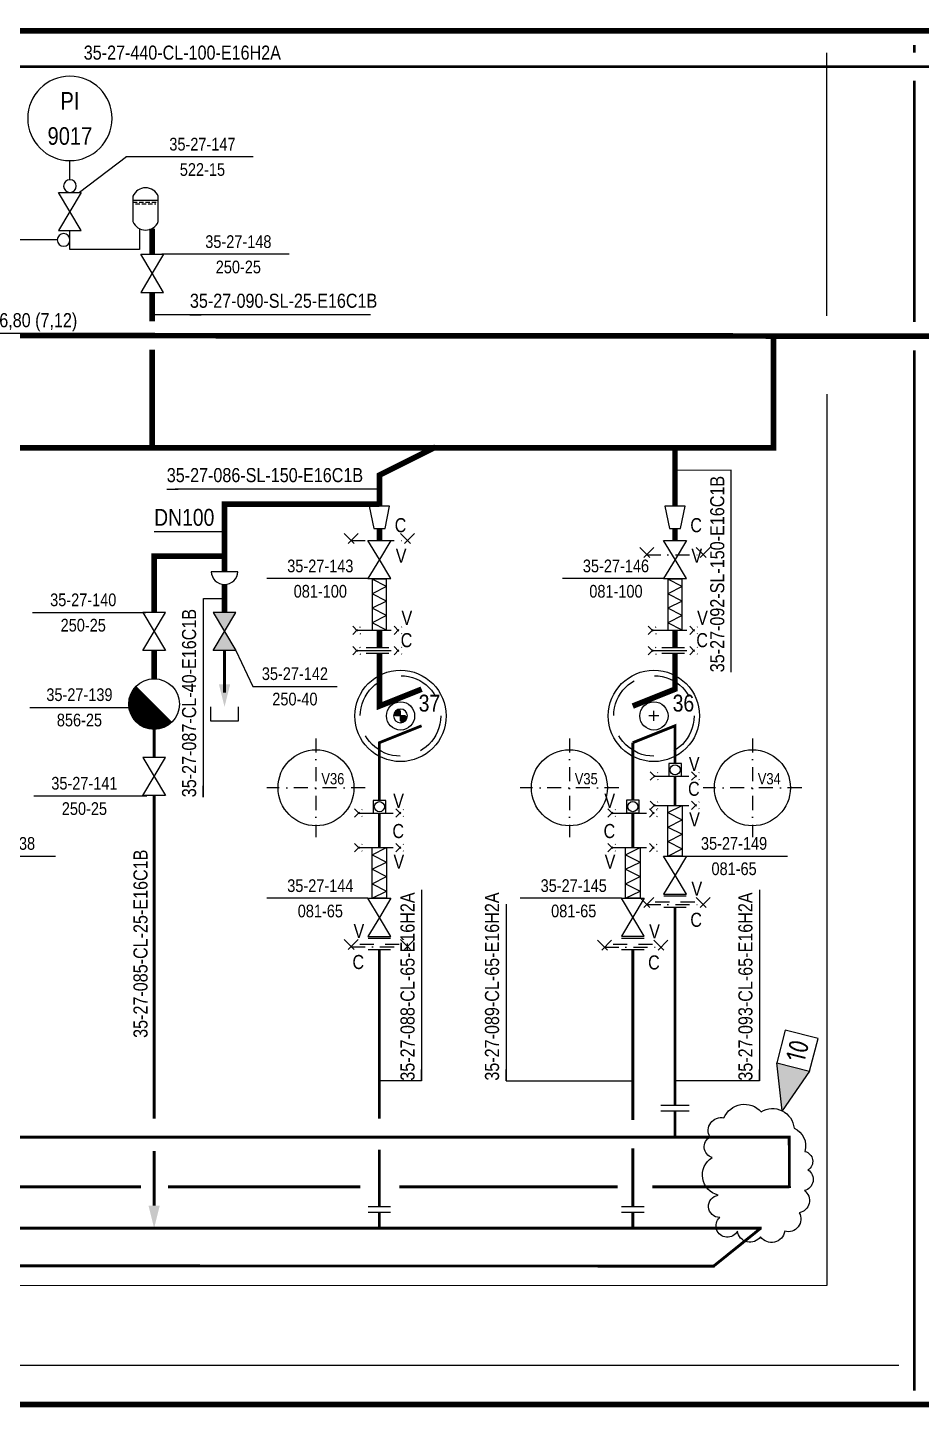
# Model space of a CAD drawing. Header units: millimetres. Extents: x -415 to 12957, y -5 to 599.
# Drawn here: x 2372.5 to 2531.2, y 202 to 446.9 of the extents above; entities that cross this region are included whole.
import ezdxf
from ezdxf.enums import TextEntityAlignment as Align

# ---------------------------------------------------------------- set-up
doc = ezdxf.new("R2010")
doc.units = ezdxf.units.MM
doc.header["$LTSCALE"] = 10
doc.header["$MEASUREMENT"] = 0
for name, pattern in [('CENTER', [2, 1.25, -0.25, 0.25, -0.25]), ('DASHDOT2', [0.5, 0.25, -0.125, 0, -0.125]), ('DASHED', [0.75, 0.5, -0.25]), ('DASHEDX2', [1.5, 1, -0.5])]:
    doc.linetypes.add(name, pattern=pattern)
doc.layers.get('0').update_dxf_attribs({"linetype": 'CONTINUOUS'})
for name, color, linetype in [('KAYTOT', 7, 'CONTINUOUS'), ('KUIVATUSSYLINTERIN_N', 7, 'CONTINUOUS'), ('KUIVATUSSYLINTERIT', 31, 'CONTINUOUS'), ('METALLILETKUT', 7, 'CONTINUOUS'), ('NAKOLASIT', 7, 'CONTINUOUS'), ('P-COND', 4, 'CONTINUOUS'), ('P-DELIVERY_LIMIT', 1, 'DASHDOT2'), ('P-EQUIPMENTS', 7, 'CONTINUOUS'), ('P-FITTINGS', 7, 'CONTINUOUS'), ('P-INSTRPOS_TEXTS', 7, 'CONTINUOUS'), ('P-INSTRU', 7, 'CONTINUOUS'), ('P-LINEPOS', 7, 'CONTINUOUS'), ('P-OTHER', 7, 'CONTINUOUS'), ('P-REVISIONS', 1, 'CONTINUOUS'), ('P-STEAM1', 6, 'CONTINUOUS'), ('P-SYMB', 7, 'CONTINUOUS'), ('P-TEXT', 7, 'CONTINUOUS'), ('P-VALVEPOS', 7, 'CONTINUOUS'), ('P-VENTS', 7, 'CONTINUOUS'), ('VAC-TELA_NUMEROT', 7, 'CONTINUOUS'), ('VAC-TELAT', 31, 'CONTINUOUS'), ('VEDENEROTTIMET', 7, 'CONTINUOUS')]:
    doc.layers.add(name, color=color, linetype=linetype)
doc.styles.add('ARIAL', font='ARIALN.TTF')
doc.styles.add('ARIALN', font='ARIALN.TTF')
doc.styles.add('CTS_REV', font='isocp.shx')
doc.styles.add('ROMANS', font='ARIALN.TTF')

# ---------------------------------------------------------------- blocks, each defined once
blk = doc.blocks.new('PI314')
for p, q in [((0, 2.5), (0, -2.5)), ((1, 2.5), (1, -2.5))]:
    blk.add_line(p, q)
blk = doc.blocks.new('PPI_0103B')
at = {"color": 0, "linetype": 'ByBlock'}
blk.add_circle((0, 0), 1.25, dxfattribs=at)
blk = doc.blocks.new('PPI_0900A')
at = {"color": 0, "linetype": 'ByBlock'}
blk.add_line((-2.5, 0), (2.5, 0), dxfattribs=at)
blk = doc.blocks.new('PPI_1200A')
at = {"color": 0, "linetype": 'ByBlock'}
blk.add_circle((0, 0), 6, dxfattribs=at)
blk = doc.blocks.new('PPI_1100A')
at = {"color": 0, "linetype": 'ByBlock'}
blk.add_line((0, 0), (2, 0), dxfattribs=at)
blk = doc.blocks.new('P7A1100')
at = {"color": 0, "linetype": 'ByBlock'}
for points in [[(-3, -1.8), (-3, 1.8), (-1.955815683699341e-17, -5.442269728554689e-17)], [(3, -1.8), (3, 1.8), (-1.268290867149464e-17, -5.029754838624763e-17)]]:
    blk.add_lwpolyline(points, close=True, dxfattribs=at)
blk = doc.blocks.new('LAI2587')
for p, q in [((0, 0), (2.5, 0)), ((0, -8.75), (0, 0)), ((2.5, 0), (2.5, -8.75)), ((2.5, -8.75), (0, -8.75))]:
    blk.add_line(p, q)
blk = doc.blocks.new('FLEXIBLE-JOINT')
for p, q in [((1.250000000000227, 8.75), (-1.250000000000227, 7.5)), ((1.250000000000227, 6.25), (-1.250000000000227, 7.5)), ((1.250000000000682, 6.25), (-1.249999999999773, 5)), ((1.250000000000682, 3.75), (-1.249999999999773, 5)), ((1.250000000001137, 3.75), (-1.249999999999318, 2.5)), ((1.250000000001137, 1.25), (-1.249999999999318, 2.5)), ((1.250000000001137, 1.25), (-1.25, 0))]:
    blk.add_line(p, q)
at = {"rotation": 180}
blk.add_blockref('LAI2587', (1.25, 0), dxfattribs=at)
blk = doc.blocks.new('DRIVE-SHAFT')
at = {"layer": 'KAYTOT', "color": 7, "const_width": 2.5}
for points in [[(0, -1.25, -0.414213562373095), (-1.25, 0, -1)], [(0, 1.25, -0.414213562373095), (1.25, 0, -1)]]:
    blk.add_lwpolyline(points, format="xyb", dxfattribs=at)
at = {"layer": 'KAYTOT', "color": 7}
blk.add_circle((0, 0), 2.5, dxfattribs=at)
blk = doc.blocks.new('A$7C4F7')
at = {"layer": 'KAYTOT', "linetype": 'Continuous'}
blk.add_blockref('DRIVE-SHAFT', (1.76776730272104, 1.767766603211669), dxfattribs=at)
blk = doc.blocks.new('P7A0127')
at = {"color": 0, "linetype": 'ByBlock'}
for p, q in [((-7.5, 20), (-7.5, 17.5)), ((7.5, 17.5), (-7.5, 17.5)), ((-7.5, 17.5), (-7.499999999999998, 4.999999999999996)), ((7.5, 17.5), (7.5, 20)), ((7.5, 5), (7.5, 17.5))]:
    blk.add_line(p, q, dxfattribs=at)
at = {"color": 0, "linetype": 'DASHEDX2', "ltscale": 0.25}
for points in [[(-7.5, 16.5), (7.5, 16.5)], [(-6, 15.5), (6, 15.5)]]:
    blk.add_lwpolyline(points, dxfattribs=at)
at = {"color": 0, "linetype": 'ByBlock'}
for centre, radius, start, end in [((0, 16.9), 8.115417426109394, 22.45693899994213, 157.5430610000579), ((0, 8.1), 8.115417426109392, 202.4569389999422, 337.5430610000579)]:
    blk.add_arc(centre, radius, start, end, dxfattribs=at)
blk = doc.blocks.new('P7A1215')
at = {"color": 0, "linetype": 'ByBlock'}
for p, q in [((0, 2), (0, -2)), ((1, 2), (1, -2))]:
    blk.add_line(p, q, dxfattribs=at)
blk = doc.blocks.new('LPoist')
at = {"const_width": 3.749999999999428}
blk.add_lwpolyline([(1.325825214725, 2.424174785275, -1), (-1.325825214725, 5.075825214725, -5.843182185496403)], format="xyb", dxfattribs=at)
blk.add_circle((0, 3.75), 3.75)
blk = doc.blocks.new('PRO66DD')
h = blk.add_hatch(color=0)
h.paths.add_polyline_path([(-3, 1.800000000000011), (-3, -1.800000000000011), (0, 0)])
h.paths.add_polyline_path([(3, -1.800000000000011), (3, 1.800000000000011), (0, 0)])
at = {"layer": 'P-VENTS', "color": 0, "linetype": 'Continuous'}
for points in [[(-3, -1.800000000000011), (-3, 1.800000000000011), (0, 0)], [(3, -1.800000000000011), (3, 1.800000000000011), (0, 0)]]:
    blk.add_lwpolyline(points, close=True, dxfattribs=at)
blk = doc.blocks.new('P7A1305')
at = {"color": 0, "linetype": 'ByBlock'}
blk.add_solid([(-4, -1), (-4, 1), (0, 0)], dxfattribs=at)
blk = doc.blocks.new('p7a1370')
at = {"color": 0, "linetype": 'ByBlock'}
for p, q in [((1.25, 1.25), (-1.25, -1.25)), ((-1.25, 1.25), (1.25, -1.25))]:
    blk.add_line(p, q, dxfattribs=at)
blk = doc.blocks.new('A$A7D25')
at = {"layer": 'P-DELIVERY_LIMIT'}
blk.add_lwpolyline([(1.25, 1.25), (11.25, 1.25)], dxfattribs=at)
for p in [(1.25, 1.25), (11.25, 1.25)]:
    blk.add_blockref('p7a1370', p, dxfattribs=at)
blk = doc.blocks.new('P7A1245')
at = {"color": 0, "linetype": 'Continuous'}
for points in [[(-2, 1.8), (-2, -1.8)], [(2, 1), (-2, 1.8)], [(2, -1), (2, 1)], [(-2, -1.8), (2, -1)]]:
    blk.add_lwpolyline(points, dxfattribs=at)
blk = doc.blocks.new('P7A1325')
at = {"color": 0, "linetype": 'ByBlock'}
for p, q in [((-9, -1.5), (-6, 1.5)), ((-9, 1.5), (-6, -1.5)), ((6, -1.5), (9, 1.5)), ((6, 1.5), (9, -1.5))]:
    blk.add_line(p, q, dxfattribs=at)
at = {"color": 0, "linetype": 'CENTER'}
blk.add_line((-7.5, 0), (7.5, 0), dxfattribs=at)
blk = doc.blocks.new('P7A1241')
at = {"color": 0, "linetype": 'ByBlock'}
for p, q in [((2.14306111918916e-16, 3.5), (6.123031769111886e-17, 1)), ((-1, -2), (-0.9999999999999999, 2)), ((0.9999999999999999, -2), (1, 2)), ((-6.123031769111886e-17, -1), (-2.14306111918916e-16, -3.5))]:
    blk.add_line(p, q, dxfattribs=at)
blk = doc.blocks.new('P7A1369')
at = {"color": 0, "linetype": 'ByBlock'}
blk.add_lwpolyline([(8, -3), (0, 0), (8, 3)], dxfattribs=at)
blk.add_lwpolyline([(14, -3), (14, 3), (8, 3), (8, -3)], close=True, dxfattribs=at)
blk.add_solid([(8, 3), (8, -3), (0, 0)], dxfattribs=at)
at = {"color": 7, "linetype": 'Continuous', "style": 'CTS_REV'}
blk.add_attdef('A', text='', height=3.5, dxfattribs=at).set_placement((11, 0), align=Align.MIDDLE)

msp = doc.modelspace()

# ---------------------------------------------------------------- linework, layer by layer
at = {"layer": 'KUIVATUSSYLINTERIT', "linetype": 'Continuous'}
for points in [[(2439.636385207113, 324.75), (2437.836385207113, 324.75)], [(2438.736385207113, 323.8499999999999), (2438.736385207113, 325.6500000000001)], [(2484.636385207113, 324.75), (2482.836385207113, 324.75)], [(2483.736385207113, 323.8499999999999), (2483.736385207113, 325.6500000000001)]]:
    msp.add_lwpolyline(points, dxfattribs=at)
for centre, radius in [((2438.736385207113, 324.75), 8.105669999999998), ((2483.736385207113, 324.75), 8.105669999999998), ((2438.742055207112, 324.75198), 2.507451819785345), ((2483.742055207112, 324.75198), 2.507451819785345)]:
    msp.add_circle(centre, radius, dxfattribs=at)
at = {"layer": 'KUIVATUSSYLINTERIT', "linetype": 'DASHED', "ltscale": 1.5}
for centre in [(2438.736385207113, 324.75), (2483.736385207113, 324.75)]:
    msp.add_circle(centre, 7.14327424275518, dxfattribs=at)
at = {"layer": 'NAKOLASIT'}
for points in [[(2488.611655207113, 314.070593632648), (2488.611655207113, 316.320593632648), (2486.361655207113, 316.320593632648), (2486.361655207113, 314.070593632648)], [(2436.111655207113, 307.5154209598335), (2436.111655207113, 309.7654209598335), (2433.861655207113, 309.7654209598335), (2433.861655207113, 307.5154209598335)], [(2481.111655207113, 307.5187873162915), (2481.111655207113, 309.7687873162915), (2478.861655207113, 309.7687873162915), (2478.861655207113, 307.5187873162915)]]:
    msp.add_lwpolyline(points, close=True, dxfattribs=at)
at = {"layer": 'NAKOLASIT', "linetype": 'Continuous'}
for centre in [(2487.486385207113, 315.195413632648), (2434.986385207113, 308.6402409598335), (2479.986385207113, 308.6436073162915)]:
    msp.add_circle(centre, 0.900179999999999, dxfattribs=at)
at = {"layer": 'P-COND', "linetype": 'Continuous', "const_width": 0.5}
for points in [[(2539.986385207113, 394.6666042500974), (2539.986385207113, 440), (2013.132587061402, 440.0000000000003), (2013.132587061402, 443.9062279454082)], [(2529.986385207113, 443.8773599135786), (2529.986385207113, 442.5)], [(2529.986385207113, 437.5), (2529.986385207113, 394.6727674667141)], [(2529.986385207113, 389.6727674667141), (2529.986385207113, 204.9999999999884)], [(2479.986385207113, 320), (2487.486655207011, 323), (2487.486655207011, 316.320593632648)], [(2394.986385207157, 322.3554451184051), (2394.986385207122, 317.3554451184042)], [(2442.486385207113, 323), (2434.986655207011, 320), (2434.986655207011, 309.7654209598335)], [(2479.986655207011, 320), (2479.986655207011, 309.7687873162915)], [(2487.486655207011, 314.070593632648), (2487.486655207011, 311.12518), (2487.486655207011, 308.8751879323167)], [(2394.986385207113, 310.6054451184042), (2394.986385207118, 253.2433014233084)], [(2434.986655207011, 307.5154209598335), (2434.986655207011, 303.62518), (2434.986655207011, 302.5), (2434.986655207011, 301.3751879323167)], [(2479.986655207011, 307.5187873162915), (2479.986655207011, 303.62518), (2479.986655207011, 301.3751879323167)], [(2487.486385207113, 254.6249999999999), (2487.486385207113, 249.98422747358)], [(2507.810539895107, 249.98422747358), (2210.589167830697, 249.98422747358)], [(2507.763740026297, 250.2340765849003), (2507.805640410767, 240.9243685647798)], [(2394.986385207119, 247.4903499101401), (2394.986377476174, 237.825287176527)], [(2353.102057018493, 241.1673551740241), (2392.636300286483, 241.1673551740241)], [(2397.438707260206, 241.1673551740241), (2431.589194395043, 241.1673551740241)], [(2438.535581927628, 241.1673551740241), (2477.29797056912, 241.1673551740241)], [(2483.4725034752, 241.1673551740241), (2507.805640410766, 241.1673551740241)], [(2502.886028929726, 233.8251522768658), (2243.512304878702, 233.8254768269328)], [(2502.730945607819, 233.8251522768658), (2494.340426617809, 227.0759044580134)], [(2334.92512627165, 227.1494672196457), (2494.507519380895, 227.0759044580134)]]:
    msp.add_lwpolyline(points, dxfattribs=at)
at = {"layer": 'P-COND', "const_width": 0.5}
for points in [[(2407.486385207113, 336.3554451184036), (2407.486385207113, 328.8554451184036)], [(2487.486385207113, 255.6249999999999), (2487.486385207113, 287.5), (2487.486385207113, 290.7483576433197)], [(2434.986385207113, 253.2407796686221), (2434.986385207113, 279.3750000000005), (2434.986385207113, 283.2483576433197)], [(2479.986385207113, 252.9898362900203), (2479.986385207113, 279.3750000000005), (2479.986385207113, 283.2483576433197)], [(2434.986381494787, 247.7435156570282), (2434.986381494787, 237.6791831098805)], [(2479.986381494787, 247.9692069441662), (2479.986381494787, 237.6791831098805)], [(2434.986381494787, 236.7141767742484), (2434.986381494787, 233.8951682595531)], [(2479.986381494787, 236.6791831098805), (2479.986381494787, 233.8251809308173)]]:
    msp.add_lwpolyline(points, dxfattribs=at)
at = {"layer": 'P-INSTRU'}
msp.add_lwpolyline([(2377.778734204447, 409.2569180004877), (2337.851170814838, 409.2569180004877), (2337.851170814838, 442.4301937612522)], dxfattribs=at)
at = {"layer": 'P-INSTRU', "linetype": 'Continuous'}
for points in [[(2514.468335992293, 395.7902016213775), (2514.468335992293, 442.4354699510005)], [(2380.028734204446, 419.9444180004877), (2380.028734204446, 423.3194180004877)], [(2380.028734204446, 407.5694180004877), (2380.028734204446, 410.9444180004877)], [(2392.403734204446, 411.2456232168257), (2392.403734204446, 407.5694180004877)], [(2392.403734204446, 407.5694180004877), (2380.028734204446, 407.5694180004877)], [(2337.175105159999, 223.6307005418146), (2514.482515944157, 223.6800168251771), (2514.482515944159, 381.8585549117359)], [(2337.685907026173, 209.4779830514705), (2527.242453856357, 209.4779830514661)]]:
    msp.add_lwpolyline(points, dxfattribs=at)
at = {"layer": 'P-LINEPOS'}
msp.add_lwpolyline([(2403.782381933695, 310.3181508728119), (2403.782381933695, 345.5900716553131), (2407.486385207113, 345.5900716553131)], dxfattribs=at)
at = {"layer": 'P-OTHER'}
for points in [[(2433.410492671994, 395.9523959638929), (2394.650784623456, 395.9523959635655)], [(2497.486385207113, 332.5), (2497.486385207113, 368.3510345546314), (2487.486385207113, 368.3454606211271)], [(2434.986385207113, 365), (2398.726677158575, 364.9999999996726)], [(2394.986385207113, 357.5), (2407.486385207113, 357.5)], [(2442.486385207113, 293.8510345546314), (2442.486385207113, 260), (2434.986385207113, 259.9999999999569)], [(2502.486385207113, 293.8510345546314), (2502.486385207113, 260), (2487.486385207113, 259.9999999999569)], [(2457.486385207113, 291.3510345546314), (2457.486385207113, 260), (2479.986385207113, 259.9999999999569)]]:
    msp.add_lwpolyline(points, dxfattribs=at)
at = {"layer": 'P-REVISIONS'}
msp.add_lwpolyline([(2508.628787569901, 251.5738232916956, 3.379344435900797), (2508.628787569901, 251.5738232916956, 0.9643830041241905), (2508.628787569901, 251.5738232916956, -0.3813217709053496), (2510.550196381412, 247.441508454378, 1.996214599957715), (2510.550196381412, 247.441508454378, -0.6666666666666631), (2511.099175154638, 244.1500605198471, 3.477215853934944), (2511.099175154638, 244.1500605198471, -0.6666666666663423), (2510.458694287619, 240.4929030908716, 8.995733454027391), (2510.458694287619, 240.4929030908716, -0.6666666666666666), (2509.543740928762, 236.5614510441555, 12.01072269791357), (2509.543740928762, 236.5614510441555, -0.6666666666666574), (2506.981851250231, 233.270015606533, -7.457144283123473), (2506.981851250231, 233.270015606533, -0.666666666666686), (2502.681556947779, 232.2642895029967, -1.953467198510198), (2502.681556947779, 232.2642895029967, -0.6666666666666534), (2498.564233043372, 233.270015606533, -1.168642167180483), (2498.564233043372, 233.270015606533, -1.182085033389742), (2495.424560830626, 235.713830353043, -0.6568678441473788), (2495.424560830626, 235.713830353043, -0.9398292305989654), (2495.178892099778, 239.670044231465, -0.325129133870652), (2495.178892099778, 239.670044231465, -0.6666666666666891), (2494.08093455333, 246.3443674741393, -0.2863829663758498), (2494.08093455333, 246.3443674741393, -0.6666666666664897), (2493.714959967699, 250.0015249031148, -0.252430545609404), (2493.714959967699, 250.0015249031148, -0.6666666666667123), (2496.185347552432, 253.3844002112564, 0.1185294381165133), (2496.185347552432, 253.3844002112564, -0.5530550982646023), (2502.764611654776, 254.4815536884034, 0.4648902016052736), (2502.764611654776, 254.4815536884034, -0.5567088667734794), (2508.628787569901, 251.5738232916956, 0.6478432940512231), (2508.628787569901, 251.5738232916956, 0.6478432940512231)], format="xyb", dxfattribs=at)
at = {"layer": 'P-STEAM1', "linetype": 'Continuous', "const_width": 1}
for points in [[(1230.312863237355, 446.4408869934401), (2477.4862926477, 446.3834314674729), (2482.486250273851, 446.3828275708343), (2492.486385207113, 446.3816197440107), (6312.486385207113, 446.0570206650872), (6327.486385207113, 446.0567187124556), (6459.80634600776, 446.0480266942982)], [(2394.653734204446, 406.6944180004877), (2394.653734204446, 411.2456254835616)], [(2394.653734204446, 394.7843679045911), (2394.653734204446, 399.9444180004877)], [(1279.135009419253, 202.5000000000364), (3010.590443745677, 202.4999999999636), (3010.590443745678, 392.6750909479139), (3312.533934480589, 392.6750909479134)], [(2210.020251575493, 372.3634321604834), (2499.575176908011, 372.3634321604834), (2504.986385207113, 372.3634321604834), (2504.986385207113, 392.2143199447091), (2504.986385207113, 392.2143199447091)], [(2212.902435066102, 392.3563166660276), (2492.486385207113, 392.2020387296903), (2507.486385207113, 392.1866347041017), (2686.495432797442, 392.1866347041017)], [(2394.653734204446, 372.3634321604834), (2394.653734204446, 389.7843679045911)], [(2407.486385207113, 348.1054151125782), (2407.486385207113, 343.1054451184037)], [(2434.986385207113, 340), (2434.986385207113, 336.8115444833339)], [(2487.486385207113, 340), (2487.486385207113, 336.8115444833339)], [(2394.986385207113, 331.3554451184037), (2394.986385207113, 336.3554451184037)], [(2434.986385207113, 335.8115444833339), (2434.986385207113, 326.5), (2442.486385207113, 329.5)], [(2487.486385207113, 335.8115444833339), (2487.486385207113, 329.5), (2479.986385207113, 326.5)]]:
    msp.add_lwpolyline(points, dxfattribs=at)
at = {"layer": 'P-STEAM1', "const_width": 1}
for points in [[(2434.986385207113, 362), (2434.986385207113, 367.5), (2444.986385207113, 372.5)], [(2487.486385207113, 362), (2487.486385207113, 372.3634321604834)], [(2434.986385207113, 355.875), (2434.986385207113, 358)], [(2487.486385207113, 355.875), (2487.486385207113, 358)]]:
    msp.add_lwpolyline(points, dxfattribs=at)
at = {"layer": 'P-STEAM1', "linetype": 'Continuous'}
for points in [[(2434.986385207113, 362.3554451184037, 1, 1, 0), (2407.486385207113, 362.3554451184037, 1, 1, 0), (2407.486385207113, 350.3554151125782, 0, 0, 0)], [(2394.986385207113, 343.1054451184037, 1, 1, 0), (2394.986385207113, 353.1054451184037, 1, 1, 0), (2407.486385207113, 353.1054451184037, 0, 0, 0)]]:
    msp.add_lwpolyline(points, format="xyseb", dxfattribs=at)
at = {"layer": 'P-VALVEPOS'}
for points in [[(2390.062362219798, 423.9984457649884), (2381.716234204141, 417.6944180000696)], [(2412.562362219798, 423.9984457649884), (2389.961362219797, 423.9984457649884)], [(2418.942234204139, 406.6944180000687), (2396.341234204141, 406.6944180000687)], [(2432.961385207113, 349.125), (2414.986385207113, 349.125)], [(2485.461385207113, 349.125), (2467.486385207113, 349.125)], [(2373.397154958, 343.1094706533996), (2393.498154958001, 343.1094706533996)], [(2409.511385207113, 336.3554451184036), (2412.486385207113, 330), (2427.486385207113, 330)], [(2372.923033897209, 326.274565798532), (2390.52403389721, 326.274565798532)], [(2404.986385207113, 326.3554451184036), (2404.986385207113, 323.8554451184036), (2409.986385207113, 323.8554451184036), (2409.986385207113, 326.3554451184036)], [(2373.603194723441, 310.5477059787346), (2393.704194723441, 310.5477059787346)], [(2359.511385207113, 299.8636459415006), (2377.486385207113, 299.8636459415006)], [(2489.511385207113, 299.8744051787633), (2507.486385207113, 299.8744051787633)], [(2432.961385207113, 292.3698940346781), (2414.986385207113, 292.3698940346781)], [(2477.961385207113, 292.3775905109204), (2459.986385207113, 292.3775905109204)]]:
    msp.add_lwpolyline(points, dxfattribs=at)
at = {"layer": 'VAC-TELAT', "linetype": 'DASHDOT2'}
for points in [[(2423.731422089183, 320.7460400000007), (2423.731422089183, 303.2460400000007)], [(2423.731422089183, 320.7460400000007), (2423.731422089183, 303.2460400000007)], [(2468.731422089183, 320.7460400000007), (2468.731422089183, 303.2460400000007)], [(2468.731422089183, 320.7460400000007), (2468.731422089183, 303.2460400000007)], [(2501.231422089183, 320.7460400000007), (2501.231422089183, 303.2460400000007)], [(2501.231422089183, 320.7460400000007), (2501.231422089183, 303.2460400000007)], [(2432.481422089183, 311.9960400000009), (2414.981422089183, 311.9960400000009)], [(2477.481422089183, 311.9960400000009), (2459.981422089183, 311.9960400000009)], [(2509.981422089183, 311.9960400000009), (2492.481422089183, 311.9960400000009)]]:
    msp.add_lwpolyline(points, dxfattribs=at)
at = {"layer": 'VAC-TELAT', "linetype": 'Continuous'}
for centre in [(2423.731422089183, 311.9960400000007), (2468.731422089183, 311.9960400000007), (2501.231422089183, 311.9960400000007)]:
    msp.add_circle(centre, 6.746669999999999, dxfattribs=at)
at = {"layer": 'VEDENEROTTIMET'}
msp.add_lwpolyline([(2409.869657811112, 350.3554151125782), (2405.103112603114, 350.3554151125782)], dxfattribs=at)
msp.add_arc((2407.486385207113, 350.4926665719067), 2.387221453502744, 183.2959942951311, 356.7040057048687, dxfattribs=at)

# ---------------------------------------------------------------- block references
at = {"layer": 'METALLILETKUT', "yscale": 1.028571429000294, "zscale": 1.028571429000294, "rotation": 180}
for p, xscale in [((2434.986385207011, 349.0000000037501), -1.028571429000294), ((2487.486385207011, 349.0000000037501), -1.028571429000294), ((2487.486655207113, 308.8751800037501), 1.028571429000294), ((2434.986655207113, 301.3751800037501), 1.028571429000294), ((2479.986655207113, 301.3751800037501), 1.028571429000294)]:
    msp.add_blockref('FLEXIBLE-JOINT', p, dxfattribs=dict(at, xscale=xscale))
at = {"layer": 'P-DELIVERY_LIMIT'}
for p in [(2428.736385207113, 354.625), (2481.236385207113, 352.125), (2481.236385207113, 290.0307142492137), (2428.736385207113, 282.5388996984589), (2473.736385207113, 282.4628193292816)]:
    msp.add_blockref('A$A7D25', p, dxfattribs=at)
at = {"layer": 'P-DELIVERY_LIMIT', "xscale": 0.4899999999999999, "yscale": 0.4899999999999999, "zscale": 0.4899999999999999}
for p in [(2434.655001487487, 339.944848745011), (2487.155001487487, 339.944848745011), (2434.655001487487, 336.3464019906821), (2487.155001487487, 336.3464019906821), (2487.486385207113, 314.0655653424456), (2487.486385207113, 308.8751879323167), (2434.986385207113, 307.5123451343637), (2479.986385207113, 307.5123451343637), (2434.986385207113, 301.3751879323167), (2479.986385207113, 301.3751879323167)]:
    msp.add_blockref('P7A1325', p, dxfattribs=at)
at = {"layer": 'P-EQUIPMENTS', "xscale": 0.3002463749403548, "yscale": 0.3002463749403548, "zscale": 0.3002463749403548}
msp.add_blockref('P7A0127', (2393.470585872186, 410.9966460549708), dxfattribs=at)
at = {"layer": 'P-FITTINGS'}
for name, p, rotation in [('P7A1245', (2434.986385207113, 360), 270), ('P7A1245', (2487.486385207113, 360), 270), ('P7A1215', (2434.655001487487, 336.8115444833339), 270), ('P7A1215', (2487.155001487487, 336.8115444833339), 270), ('P7A1241', (2487.486385207113, 291.7483576433197), 90), ('P7A1241', (2434.986385207113, 284.2483576433197), 90), ('P7A1241', (2479.986385207113, 284.2483576433197), 90), ('P7A1215', (2434.986381494787, 236.6791831098805), 90), ('P7A1215', (2479.986381494787, 236.6791831098805), 90)]:
    msp.add_blockref(name, p, dxfattribs=dict(at, rotation=rotation))
at = {"layer": 'P-INSTRU', "color": 140}
for name, p, xscale, yscale, zscale in [('PPI_1200A', (2380.028734204446, 430.8194180004877), -1.2478, 1.2478, 1.2478), ('PPI_0103B', (2380.028734204446, 418.8194180004877), -0.899999999999636, 0.899999999999636, 0.899999999999636), ('PPI_0103B', (2378.903734204446, 409.2569180004877), -0.899999999999636, 0.899999999999636, 0.899999999999636)]:
    msp.add_blockref(name, p, dxfattribs=dict(at, xscale=xscale, yscale=yscale, zscale=zscale))
at = {"layer": 'P-LINEPOS', "color": 140}
for p in [(2383.351539532426, 446.6630114196804), (2382.486385207113, 440), (2401.343425604927, 395.9523959638929), (2397.235733261587, 365)]:
    msp.add_blockref('PPI_1100A', p, dxfattribs=at)
at = {"layer": 'P-LINEPOS', "color": 140, "rotation": 90}
for p in [(2497.486385207113, 332.5), (2403.690388480531, 310.3181508728119), (2395.0648468326, 267.5945146069299), (2442.486385207113, 260), (2457.486385207113, 260), (2502.486385207113, 260)]:
    msp.add_blockref('PPI_1100A', p, dxfattribs=at)
at = {"layer": 'P-OTHER', "xscale": -0.4899999999999999, "yscale": 0.4899999999999999, "zscale": 0.4899999999999999}
msp.add_blockref('A$7C4F7', (2439.602591185446, 323.8837943644263), dxfattribs=at)
at = {"layer": 'P-OTHER', "rotation": 90.00000000000001}
msp.add_blockref('PI314', (2487.486385207113, 254.6249999999999), dxfattribs=at)
at = {"layer": 'P-REVISIONS', "rotation": 75.66703077329151}
msp.add_blockref('P7A1369', (2506.506079259355, 254.6600078541841), dxfattribs=at).add_auto_attribs({'A': '10'})
at = {"layer": 'P-SYMB', "xscale": 1.199999999999818, "yscale": 1.199999999999818, "zscale": 1.199999999999818}
msp.add_blockref('LPoist', (2394.98638520742, 322.3554451184042), dxfattribs=at)
at = {"layer": 'P-SYMB', "rotation": 270}
for p in [(2407.486385207113, 326.3554451184036), (2394.986377476174, 233.825287176527)]:
    msp.add_blockref('P7A1305', p, dxfattribs=at)
at = {"layer": 'P-VALVEPOS', "color": 140, "yscale": 0.9, "zscale": 0.9}
for p, xscale in [((2403.562362219798, 423.9984457649884), -0.9), ((2409.942234204139, 406.6944180000687), -0.9), ((2424.498385207318, 349.125), -0.9), ((2476.998385207318, 349.125), -0.9), ((2382.397154958, 343.1094706533996), 0.9), ((2419.986385207113, 330), 0.9), ((2381.72353389721, 326.274565798532), 0.9), ((2382.603194723441, 310.5477059787346), 0.9), ((2497.974115207421, 299.8744051787633), 0.9), ((2424.498655206805, 292.3698940346781), -0.9), ((2469.498655206805, 292.3775905109204), -0.9)]:
    msp.add_blockref('PPI_0900A', p, dxfattribs=dict(at, xscale=xscale))
at = {"layer": 'P-VENTS'}
for name, p, xscale, yscale, zscale, rotation in [('P7A1100', (2380.028734204446, 414.3194180004877), 1.125, 1.125, 1.125, 270), ('P7A1100', (2394.653734204446, 403.3194180004877), 1.125, 1.125, 1.125, 270), ('P7A1100', (2434.986385207113, 352.5), 1.125, 1.125, 1.125, 270), ('P7A1100', (2487.486385207113, 352.5), 1.125, 1.125, 1.125, 270), ('P7A1100', (2394.986385207113, 339.7304451184037), -1.125, 1.125, 1.125, 89.99999999999967), ('PRO66DD', (2407.486385207113, 339.7304451184037), -1.125000000000022, 1.125000000000022, 1.125000000000022, 89.99999999999967), ('P7A1100', (2394.986385207122, 313.9804451184042), -1.125, 1.125, 1.125, 89.99999999999967), ('P7A1100', (2487.486385207113, 296.4994051787633), 1.125, 1.125, 1.125, 270), ('P7A1100', (2434.986385207113, 288.9948940346781), 1.125, 1.125, 1.125, 270), ('P7A1100', (2479.986385207113, 289.0025905109204), 1.125, 1.125, 1.125, 270)]:
    msp.add_blockref(name, p, dxfattribs=dict(at, xscale=xscale, yscale=yscale, zscale=zscale, rotation=rotation))

# ---------------------------------------------------------------- texts
at = {"layer": 'KUIVATUSSYLINTERIN_N', "style": 'ARIALN'}
for s, p in [('37', (2441.965900405082, 327.02101473371)), ('36', (2487.0677396432, 327.02101473371))]:
    msp.add_text(s, height=3, dxfattribs=at).set_placement(p, align=Align.MIDDLE_LEFT)
at = {"layer": 'P-DELIVERY_LIMIT', "linetype": 'Continuous', "style": 'ROMANS'}
for height, p in [(2.499999999999984, (2439.767067385545, 357.3572932481757)), (2.499999999999984, (2492.267067385545, 357.3572932481757)), (2.499999999999969, (2440.834285991837, 336.9458661454117)), (2.49999999999997, (2493.334285991837, 336.9458661454117)), (2.499999999999969, (2491.864672811197, 310.564146604969)), (2.499999999999969, (2439.364672811197, 303.064146604969)), (2.499999999999969, (2476.864672811197, 303.064146604969)), (2.499999999999982, (2492.267067385545, 287.3057745933233)), (2.499999999999981, (2432.267067385545, 279.8139600425685)), (2.499999999999982, (2484.767067385545, 279.7378796733913))]:
    msp.add_attdef('C', text='', height=height, rotation=359.889638962357, dxfattribs=at).set_placement(p, align=Align.RIGHT)
for p, height in [((2437.891067363499, 351.9322807258044), 2.499999999999983), ((2490.391067363499, 351.9322807258044), 2.499999999999983), ((2438.905043445212, 340.9105452969648), 2.499999999999967), ((2491.405043445212, 340.9105452969648), 2.499999999999967), ((2489.935430264572, 314.9874681065124), 2.499999999999967), ((2437.435430264572, 308.4342478984304), 2.499999999999968), ((2474.935430264572, 308.4342478984304), 2.499999999999967), ((2489.988672789151, 305.1271154187205), 2.499999999999968), ((2437.488672789151, 297.6271154187205), 2.499999999999968), ((2474.988672789151, 297.6271154187205), 2.499999999999968), ((2490.391067363499, 292.8187504347052), 2.499999999999981), ((2430.391067363499, 285.3269358839504), 2.49999999999998), ((2482.891067363499, 285.2508555147731), 2.499999999999981)]:
    msp.add_attdef('V', p, '', height=height, rotation=359.8896389623575, dxfattribs=at)
at = {"layer": 'P-INSTRPOS_TEXTS', "style": 'ARIAL'}
for s, p in [('PI', (2380.028734204446, 433.9389180004877)), ('9017', (2380.028734204446, 427.6999180004877))]:
    msp.add_text(s, height=3.1195, dxfattribs=at).set_placement(p, align=Align.MIDDLE)
at = {"layer": 'P-LINEPOS', "color": 140, "style": 'ARIAL'}
for s, p in [('35-27-440-CL-100-E16H2A', (2382.486385207113, 442.5)), ('35-27-090-SL-25-E16C1B', (2401.343425604927, 398.4523959638929)), ('6,80 (7,12)', (2367.486385207113, 395)), ('35-27-086-SL-150-E16C1B', (2397.235733261587, 367.5))]:
    msp.add_text(s, height=2.5, dxfattribs=at).set_placement(p, align=Align.MIDDLE_LEFT)
for s, p in [('35-27-092-SL-150-E16C1B', (2494.986385207113, 332.5)), ('35-27-087-CL-40-E16C1B', (2401.190388480531, 310.3181508728119)), ('35-27-085-CL-25-E16C1B', (2392.5648468326, 267.5945146069299)), ('35-27-088-CL-65-E16H2A', (2439.986385207113, 260)), ('35-27-089-CL-65-E16H2A', (2454.986385207113, 260)), ('35-27-093-CL-65-E16H2A', (2499.986385207113, 260))]:
    msp.add_text(s, height=2.5, rotation=90, dxfattribs=at).set_placement(p, align=Align.MIDDLE_LEFT)
at = {"layer": 'P-TEXT', "style": 'ARIALN'}
msp.add_text('DN100', height=3, dxfattribs=at).set_placement((2394.986385207113, 360), align=Align.MIDDLE_LEFT)
at = {"layer": 'P-VALVEPOS', "color": 140, "style": 'ARIAL'}
for s, p in [('35-27-147', (2403.562362219798, 426.2484457649884)), ('522-15', (2403.562362219798, 421.7484457649884)), ('35-27-148', (2409.942234204139, 408.9444180000687)), ('250-25', (2409.942234204139, 404.4444180000687)), ('35-27-143', (2424.498385207318, 351.375)), ('35-27-146', (2476.998385207318, 351.375)), ('081-100', (2424.498385207318, 346.875)), ('081-100', (2476.998385207318, 346.875)), ('35-27-140', (2382.397154958, 345.3594706533996)), ('250-25', (2382.397154958, 340.8594706533996)), ('35-27-142', (2419.986385207113, 332.25)), ('35-27-139', (2381.72353389721, 328.524565798532)), ('250-40', (2419.986385207113, 327.75)), ('856-25', (2381.72353389721, 324.024565798532)), ('35-27-141', (2382.603194723441, 312.7977059787346)), ('250-25', (2382.603194723441, 308.2977059787346)), ('35-27-138', (2367.974115207421, 302.1136459415006)), ('35-27-149', (2497.974115207421, 302.1244051787633)), ('081-65', (2497.974115207421, 297.6244051787633)), ('35-27-144', (2424.498655206805, 294.6198940346781)), ('35-27-145', (2469.498655206805, 294.6275905109204)), ('081-65', (2424.498655206805, 290.1198940346781)), ('081-65', (2469.498655206805, 290.1275905109204))]:
    msp.add_text(s, height=2.25, dxfattribs=at).set_placement(p, align=Align.MIDDLE)
at = {"layer": 'VAC-TELA_NUMEROT', "style": 'ARIALN'}
for s, p in [('V36', (2424.688866520508, 313.6031320426603)), ('V35', (2469.688866520508, 313.6031320426603)), ('V34', (2502.188866520508, 313.6031320426603))]:
    msp.add_text(s, height=2, dxfattribs=at).set_placement(p, align=Align.MIDDLE_LEFT)

doc.saveas('drawing.dxf')
